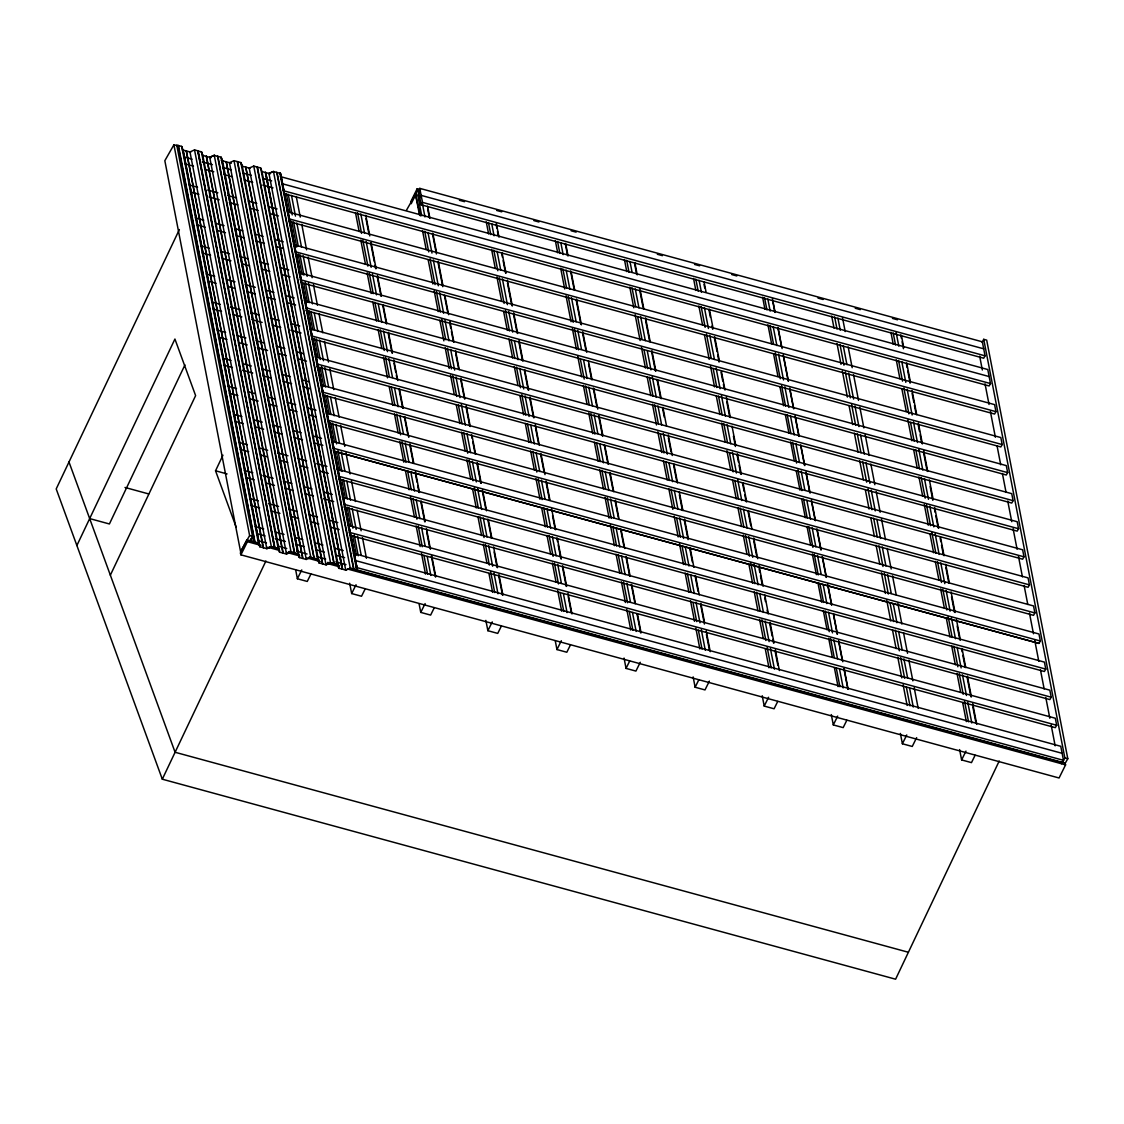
<?xml version="1.0" encoding="UTF-8"?>
<svg xmlns="http://www.w3.org/2000/svg" width="1124" height="1124" viewBox="0 0 1124 1124"><rect width="100%" height="100%" fill="white"/><g stroke="black" fill="none" stroke-linecap="round" stroke-linejoin="round"><path stroke-width="1.5" d="M177.985 145.46L181.709 146.415L183.043 150.04L259.883 546.77L263.55 547.711M274.537 547.599L197.796 150.813L194.536 149.913L189.984 151.937L266.795 548.681L271.348 546.714L278.246 548.554L279.581 552.179L282.897 553.078L206.254 156.208M294.432 553.191L291.074 552.053L286.536 554.062L283.22 553.163L206.451 156.222M217.48 156.334L214.277 155.309L209.724 157.276L286.536 554.062M237.262 161.575L314.06 558.375L310.814 557.434L306.276 559.457L229.465 162.671L234.017 160.69L240.915 162.573L242.292 166.169L319.061 562.941L326.002 564.838L330.554 562.857L333.814 563.714L337.467 564.712L338.802 568.322L342.328 569.067M254.853 542.175L253.56 541.852L176.763 145.08L178.056 145.432L254.797 542.274L258.506 543.173L259.841 546.784L183.043 150.04M276.687 172.436L273.483 171.452L268.945 173.433L345.742 570.219L350.295 568.21L353.61 569.292L276.743 172.337M294.319 552.98L217.536 156.194M306.276 559.457L302.96 558.544L226.219 161.645L302.637 558.459L299.321 557.56L297.986 553.935L221.147 157.22L217.859 156.376M342.469 569.123L345.742 570.219M179.376 229.535L56.2 488.94L162.306 779.199L895.603 979.201L999.222 760.99M76.882 545.519L174.923 339.041L195.618 395.62L110.349 575.165M184.94 364.893L109.407 523.967L89.667 518.586M236.237 527.367L215.541 470.787L222.959 455.178M162.306 779.199L265.924 560.988M417.159 188.762L410.653 201.913L411.215 203.697L417.721 190.56L417.159 188.762L420.545 189.689M258.703 543.131L246.844 539.899L240.339 553.036L240.901 554.834L1059.075 777.991L1065.58 764.854L1065.004 763.056L350.168 568.084M240.901 554.834L247.421 541.698L246.844 539.899M310.898 574.097L307.259 581.445L297.382 578.762L301.766 569.938M365.188 588.906L361.535 596.254L351.672 593.556L356.041 584.747M434.271 607.747L430.632 615.095L420.755 612.397L425.125 603.588M501.388 626.054L497.735 633.402L487.872 630.704L492.242 621.895M570.472 644.895L566.819 652.243L556.956 649.56L561.326 640.736M640.287 662.275L635.917 671.084L626.04 668.401L629.679 661.053M709.37 681.116L705.001 689.925L695.124 687.242L698.777 679.894M777.724 701.432L774.085 708.78L764.222 706.083L768.591 697.259M846.822 720.273L843.169 727.621L833.306 724.924L837.675 716.1M916.636 737.639L912.252 746.462L902.389 743.765L906.759 734.956M975.112 755.258L971.473 762.62L961.61 759.922L965.98 751.099M419.772 188.368L418.409 190.757L421.135 204.779L983.697 358.219L985.06 355.83L982.334 341.808L419.772 188.368L422.498 202.39L421.135 204.779M419.772 197.768L421.135 195.379L983.697 348.819M251.228 538.775L249.865 541.164L258.323 543.482M280.438 176.609L987.771 369.529L990.511 383.565L989.148 385.954L283.487 193.483M287.238 211.705L994.585 404.626L995.948 411.651L994.585 414.039L288.938 221.569M293.49 244.611L1000.824 437.545L1002.186 444.556L1000.824 446.945L296.877 254.937M298.942 272.668L1006.289 465.603L1007.652 472.614L1006.289 475.002L302.328 282.995M304.393 300.726L1011.74 493.661L1013.103 500.672L1011.74 503.06L306.093 310.589M309.845 328.784L1017.192 521.719L1018.555 528.73L1017.192 531.118L311.545 338.647M315.296 356.87L1022.629 549.791L1023.992 556.816L1022.629 559.204L316.982 366.733M320.733 384.956L1028.067 577.877L1029.444 584.887L1028.081 587.276L322.419 394.819M326.185 413.014L1033.532 605.934L1034.895 612.945L1033.532 615.334L329.571 423.341M331.622 441.086L1038.983 633.992L1040.332 641.031L1038.969 643.42L333.322 450.949L1038.983 643.392M337.06 469.172L1044.407 662.106L1045.77 669.117L1044.407 671.506L338.76 479.035M342.511 497.258L1049.844 690.178L1051.207 697.203L1049.858 699.592L344.197 507.121M347.962 525.315L1055.31 718.236L1056.672 725.261L1055.31 727.649L349.648 535.179M353.414 553.373L1060.761 746.294L1063.487 760.33L1062.124 762.718L349.704 568.407M173.911 144.799L164.835 160.704L240.55 551.491L249.626 535.572L173.911 144.799L176.875 145.6M406.424 210.314L415.501 194.41L419.505 215.077M419.983 191.15L417.707 195.126L421.711 215.766M250.118 540.728L252.591 536.387L249.626 535.572M982.081 342.216L983.725 339.322L986.689 340.122L1067.8 758.728L1065.327 763.07M1061.534 763.716L1064.835 757.927L983.725 339.322M178.449 145.586L255.022 542.4M263.156 547.697L186.331 150.897L263.48 547.781L266.795 548.681L271.348 546.671L194.536 149.913M279.581 552.179L202.812 155.393L201.449 151.81L198.007 151.066M217.901 156.334L294.741 553.106L297.986 553.935L221.175 157.191L222.524 160.802M237.67 161.744L314.228 558.586M322.377 563.841L245.72 166.942L322.7 563.939M257.41 167.125L260.656 167.954L261.99 171.579L338.802 568.322M265.306 172.478L342.16 569.166M276.855 172.562L280.396 173.335L280.874 174.571L357.629 571.329L280.368 173.363M314.439 558.473L317.727 559.316L319.061 562.941M257.326 167.139L253.757 166.071L249.205 168.08L326.002 564.838L330.554 562.829L253.757 166.071M277.066 172.52L353.948 569.264L357.207 570.093L357.671 571.315M274.916 547.739L198.189 150.911M209.724 157.318L214.277 155.337M268.945 173.475L273.483 171.494L350.295 568.238M333.983 563.925L257.115 167.167M459.435 200.297L464.521 201.688M496.653 210.455L501.726 211.832M533.858 220.599L538.944 221.99M571.076 230.757L576.148 232.134M657.343 254.277L662.415 255.668M694.548 264.435L699.62 265.812M731.766 274.579L736.838 275.956M818.019 298.099L823.091 299.49M855.238 308.257L860.31 309.634M892.442 318.401L897.514 319.792M422.498 202.39L985.06 355.83M182.285 149.843L190.743 152.147M202.587 155.379L211.059 157.683M221.203 160.451L231.361 163.219M241.52 165.987L249.978 168.305M261.822 171.522L270.28 173.841M183.648 156.854L192.106 159.158M202.264 161.926L212.422 164.694M222.566 167.462L231.024 169.78M242.882 173.012L251.34 175.316M263.185 178.547L271.643 180.852M281.801 183.619L989.134 376.554M185.01 163.865L193.468 166.169M205.313 169.401L213.785 171.705M223.929 174.487L232.401 176.791M244.245 180.023L252.703 182.327M262.847 185.095L273.006 187.863M283.164 190.63L990.511 383.565M189.085 184.926L197.557 187.244M207.701 190.012L217.859 192.78M228.003 195.548L236.476 197.852M248.32 201.084L256.778 203.402M268.622 206.619L277.08 208.938M190.448 191.951L198.92 194.255M209.064 197.023L219.222 199.791M229.38 202.559L237.838 204.877M249.683 208.109L258.141 210.413M269.985 213.644L278.443 215.948M288.601 218.716L995.948 411.651M195.337 217.845L203.795 220.149M215.639 223.381L224.097 225.685M235.956 228.917L242.714 230.771M254.558 234.003L263.03 236.307M274.874 239.538L283.332 241.843M196.7 224.856L205.158 227.16M217.002 230.392L225.474 232.71M237.319 235.942L244.077 237.782M255.921 241.014L264.393 243.318M276.237 246.549L283.009 248.39M294.853 251.621L1002.186 444.556M200.789 245.903L209.247 248.207M221.105 251.439L229.563 253.743M239.707 256.511L248.179 258.829M260.023 262.061L268.481 264.365M280.326 267.596L288.784 269.901M202.151 252.914L210.61 255.218M222.468 258.45L230.926 260.768M242.77 263.985L249.542 265.84M261.386 269.072L269.844 271.376M281.688 274.607L290.147 276.911M300.305 279.679L1007.652 472.614M206.24 273.961L214.712 276.265M226.556 279.497L235.014 281.801M245.173 284.569L255.317 287.337M265.475 290.118L273.933 292.423M285.777 295.654L294.235 297.958M207.603 280.972L216.075 283.276M227.919 286.508L234.691 288.362M248.221 292.043L254.993 293.898M266.838 297.129L275.296 299.434M287.14 302.665L295.598 304.969M305.756 307.737L1013.103 500.672M211.705 302.019L220.163 304.323M230.322 307.091L240.466 309.859M250.624 312.627L259.082 314.945M270.926 318.176L279.384 320.481M291.228 323.712L299.701 326.016M213.068 309.03L221.526 311.334M233.37 314.565L241.829 316.87M251.987 319.652L262.145 322.419M272.289 325.187L280.747 327.491M290.905 330.259L301.063 333.027M311.207 335.795L1018.555 528.73M217.143 330.091L225.601 332.409M237.445 335.64L245.903 337.945M256.061 340.713L264.519 343.017M276.363 346.248L284.836 348.566M296.68 351.784L303.438 353.638M218.506 337.116L226.964 339.42M238.808 342.651L247.266 344.956M257.424 347.723L267.582 350.491M277.726 353.273L286.198 355.577M298.043 358.809L306.501 361.113M316.659 363.881L1023.992 556.816M222.58 358.177L231.038 360.481M242.882 363.712L251.355 366.031M263.199 369.262L269.957 371.103M281.815 374.334L290.273 376.638M302.117 379.87L308.889 381.724M223.943 365.188L232.401 367.506M242.559 370.274L252.717 373.042M262.861 375.809L271.334 378.114M283.178 381.345L291.636 383.663M303.48 386.881L310.252 388.735M322.096 391.967L1029.444 584.887M228.032 386.234L236.504 388.539M248.348 391.77L255.106 393.625M268.65 397.32L275.422 399.161M287.266 402.392L295.724 404.696M307.569 407.928L316.027 410.232M229.394 393.245L237.867 395.564M249.711 398.795L258.169 401.099M270.013 404.331L276.785 406.171M288.629 409.403L297.087 411.707M308.931 414.939L315.703 416.793M327.548 420.025L1034.895 612.945M233.483 414.32L241.955 416.597M253.785 419.856L262.257 422.146M272.401 424.942L280.874 427.218M292.704 430.478L301.176 432.754M313.006 436.014L321.492 438.29M234.846 421.331L243.318 423.622M255.148 426.867L263.62 429.157M275.45 432.417L282.236 434.229M294.067 437.489L302.539 439.765M314.369 443.025L322.855 445.315M332.985 448.111L1040.346 641.003M238.92 442.406L247.378 444.711M259.223 447.942L267.681 450.246M277.839 453.014L287.997 455.782M298.141 458.55L306.599 460.868M316.757 463.636L326.915 466.404M240.283 449.417L248.741 451.722M260.585 454.953L267.357 456.808M279.202 460.039L287.66 462.343M299.504 465.575L307.976 467.879M319.82 471.111L328.278 473.415M338.422 476.183L1045.77 669.117M244.358 470.478L252.816 472.797M262.974 475.564L273.132 478.332M283.276 481.1L291.734 483.404M303.578 486.636L312.05 488.94M323.895 492.172L332.353 494.49M245.72 477.503L254.179 479.808M266.023 483.039L274.495 485.343M284.639 488.111L293.097 490.429M304.955 493.647L313.413 495.965M323.557 498.733L333.716 501.501M343.874 504.269L1051.207 697.203M215.541 470.787L227.062 473.935M249.809 498.536L258.267 500.854M268.425 503.622L278.583 506.39M288.728 509.158L297.2 511.462M309.044 514.694L317.502 516.998M329.346 520.229L337.804 522.548M251.172 505.561L259.644 507.865M271.488 511.097L279.946 513.401M290.09 516.169L298.562 518.473M310.407 521.705L318.865 524.023M330.709 527.254L339.167 529.559M349.325 532.326L1056.672 725.261M124.989 487.465L148.677 493.928M255.26 526.594L263.733 528.912M275.577 532.144L284.035 534.448M295.879 537.679L302.651 539.52M314.495 542.752L322.953 545.056M334.797 548.287L343.256 550.605M256.637 533.619L265.095 535.923M275.24 538.691L285.398 541.459M295.556 544.227L304.014 546.531M315.858 549.762L324.316 552.081M336.16 555.312L344.632 557.616M354.777 560.384L1062.124 753.319M1064.835 757.927L1067.8 758.728M258 540.63L266.458 542.934M278.302 546.166L286.76 548.47M296.919 551.238L307.063 554.02M317.221 556.787L325.679 559.092M335.837 561.86L345.995 564.627M356.139 567.395L1063.487 760.33M272.247 546.826L279.033 548.667M289.191 551.448L295.963 553.289M309.522 556.984L316.294 558.839M329.838 562.534L338.31 564.838M270.167 546.714L278.626 549.018M288.784 551.786L298.942 554.553M309.086 557.321L319.244 560.089M327.702 562.407L339.546 565.639M247.421 541.698L260.965 545.393M267.737 547.233L279.595 550.465M286.367 552.32L299.925 556.015M306.697 557.855L320.256 561.564M327.028 563.405L338.886 566.637M347.358 568.955L1065.58 764.854M908.389 952.267L175.091 752.265L68.986 462.006M197.782 150.939L274.593 547.557M242.25 166.197L240.887 162.601L317.685 559.345M201.407 151.838L202.784 155.421M415.444 194.157L420.418 215.892M979.678 356.21L982.348 370.007M985.031 383.79L989.036 404.485M990.37 411.384L995.386 437.236M997.058 445.863L1000.725 464.816M1002.397 473.443L1006.064 492.41M1007.736 501.023L1011.755 521.705M1013.089 528.603L1017.094 549.299M1018.428 556.183L1022.433 576.879M1024.104 585.492L1027.786 604.459M1029.458 613.086L1033.462 633.767M1034.797 640.666L1038.801 661.348M1040.473 669.974L1044.154 688.928M1045.812 697.554L1049.83 718.236M1051.165 725.135L1055.169 745.83M901.406 335.486L903.738 347.541M906.731 363.024L910.398 381.949M912.07 390.548L916.734 414.644M918.406 423.242L922.411 443.896M923.731 450.78L927.736 471.42M929.408 480.018L933.075 498.958M934.732 507.556L938.737 528.196M940.409 536.808L944.076 555.734M945.734 564.332L949.401 583.258M951.073 591.87L955.077 612.51M956.412 619.394L960.402 640.048M962.074 648.646L965.741 667.572M967.399 676.17L971.403 696.824M972.738 703.708L976.742 724.348M900.774 334.924L901.448 338.366M902.108 341.822L903.443 348.707M906.45 364.218L907.124 367.66M907.785 371.103L910.131 383.172M912.126 393.498L913.798 402.111M914.458 405.567L916.13 414.18M918.139 424.521L919.474 431.405M920.135 434.848L921.806 443.46M923.478 452.087L927.145 471.026M930.152 486.537L932.822 500.321M934.494 508.933L935.154 512.389M935.828 515.832L938.161 527.887M940.17 538.227L940.83 541.67M941.505 545.112L943.162 553.739M945.846 567.522L948.839 583.019M951.508 596.802L954.515 612.313M957.184 626.096L959.854 639.879M961.526 648.492L962.2 651.934M962.861 655.39L965.193 667.445M967.202 677.786L970.869 696.74M972.878 707.066L975.885 722.577M896.137 332.423L898.807 346.192M901.799 361.675L905.804 382.329M907.138 389.213L912.14 415.009M913.475 421.893L917.465 442.547M918.8 449.431L922.804 470.071M924.476 478.683L928.466 499.323M929.801 506.207L933.805 526.861M935.14 533.745L939.13 554.385M940.802 562.984L944.806 583.637M946.141 590.522L950.131 611.161M951.466 618.045L955.47 638.699M957.142 647.298L961.132 667.951M962.467 674.836L966.471 695.475M967.806 702.36L971.81 723.013M893.201 332.957L895.533 345.012M898.54 360.495L902.53 381.134M903.865 388.019L908.866 413.829M910.538 422.441L914.205 441.367M915.863 449.965L919.53 468.891M921.202 477.489L925.207 498.143M926.527 505.027L930.531 525.667M931.866 532.551L935.871 553.205M937.528 561.803L941.533 582.457M942.867 589.341L946.872 609.981M948.206 616.865L952.197 637.519M953.869 646.117L957.873 666.771M959.208 673.641L963.198 694.295M964.533 701.179L968.537 721.819M890.911 332.226L893.243 344.295M896.25 359.792L899.917 378.746M901.926 389.087L906.267 411.482M907.925 420.095L911.943 440.777M913.601 449.389L917.282 468.343M918.94 476.955L922.621 495.909M924.293 504.521L928.298 525.203M929.955 533.816L933.637 552.769M935.309 561.382L938.976 580.335M940.648 588.948L944.315 607.901M946.324 618.228L949.991 637.182M951.663 645.794L955.33 664.748M957.002 673.36L960.669 692.314M962.678 702.655L966.345 721.608M959.601 749.582L961.61 759.922M842.522 317.797L845.192 331.566M848.184 347.049L852.189 367.703M853.523 374.587L858.525 400.397M859.86 407.281L863.864 427.921M865.185 434.805L869.189 455.459M870.861 464.057L874.851 484.697M876.186 491.581L880.19 512.235M881.525 519.119L885.529 539.759M887.187 548.372L891.191 569.011M892.526 575.895L896.193 594.821M897.865 603.433L901.855 624.073M903.527 632.672L907.532 653.325M908.852 660.209L912.857 680.849M914.191 687.733L918.196 708.387M837.928 318.176L840.26 330.217M843.253 345.714L846.92 364.64M848.592 373.238L853.594 399.048M854.928 405.933L858.919 426.572M860.591 435.185L864.258 454.11M865.93 462.709L869.92 483.362M871.255 490.247L875.259 510.886M876.917 519.485L880.584 538.424M882.256 547.023L885.923 565.948M887.595 574.547L891.262 593.472M893.257 603.799L896.924 622.724M898.596 631.337L902.263 650.262M903.921 658.861L907.588 677.786M909.597 688.113L913.264 707.038M834.654 316.996L836.987 329.037M839.993 344.52L843.984 365.174M845.318 372.058L850.32 397.868M851.655 404.752L855.659 425.392M857.317 433.99L860.984 452.93M862.656 461.528L866.66 482.168M867.981 489.052L871.985 509.706M873.657 518.304L877.324 537.23M878.982 545.842L882.986 566.482M884.321 573.366L888.325 594.02M889.983 602.619L893.65 621.544M895.322 630.143L899.326 650.796M900.661 657.681L904.651 678.32M906.323 686.933L909.99 705.858M831.69 316.083L834.022 328.138M837.029 343.649L841.033 364.317M842.368 371.215L847.384 397.053M849.056 405.666L852.723 424.619M854.395 433.232L858.062 452.185M859.734 460.798L863.401 479.751M865.41 490.092L869.077 509.046M870.749 517.658L874.416 536.612M876.088 545.224L879.755 564.178M881.427 572.79L885.431 593.472M886.766 600.356L890.77 621.038M892.442 629.651L896.109 648.604M897.781 657.217L901.785 677.884M903.12 684.783L907.124 705.451M900.38 733.438L902.389 743.765M772.455 298.689L775.124 312.458M778.117 327.941L782.121 348.595M783.456 355.465L788.458 381.275M789.779 388.159L793.783 408.813M795.118 415.697L799.122 436.337M800.78 444.949L804.784 465.589M806.119 472.473L810.123 493.127M811.458 499.997L815.448 520.651M817.12 529.249L821.124 549.903M822.459 556.787L826.449 577.427M827.784 584.311L831.788 604.965M833.446 613.563L837.45 634.217M838.785 641.087L842.789 661.741M844.124 668.625L848.114 689.265M772.806 301.654L774.815 311.994M777.822 327.491L781.489 346.445M783.161 355.058L788.163 380.91M789.835 389.522L793.502 408.476M795.174 417.088L798.841 436.042M800.85 446.383L804.517 465.322M805.852 472.221L809.519 491.174M811.528 501.515L815.195 520.454M816.867 529.081L820.871 549.748M822.206 556.647L826.21 577.314M827.882 585.927L831.549 604.881M833.558 615.221L837.225 634.175M838.56 641.059L842.241 660.013M843.899 668.625L847.903 689.307M767.847 299.068L770.179 311.109M773.186 326.592L776.853 345.518M778.511 354.13L783.512 379.94M784.847 386.811L788.851 407.464M790.523 416.063L794.19 434.988M795.848 443.601L799.515 462.526M801.187 471.125L804.854 490.05M806.849 500.377L810.516 519.302M812.188 527.915L815.855 546.84M817.513 555.439L821.18 574.364M823.189 584.691L826.857 603.616M828.514 612.215L832.519 632.868M833.853 639.753L837.521 658.678M839.516 669.005L843.183 687.93M764.587 297.888L766.919 309.929M769.912 325.412L773.579 344.337M775.251 352.936L780.253 378.746M781.573 385.63L785.578 406.284M787.25 414.882L790.917 433.808M792.575 442.42L796.579 463.06M797.914 469.944L801.918 490.598M803.576 499.197L807.243 518.122M808.915 526.72L812.919 547.374M814.254 554.258L818.244 574.898M819.916 583.511L823.583 602.436M825.255 611.034L829.245 631.688M830.58 638.558L834.247 657.498M836.242 667.811L839.909 686.736M762.606 297.242L764.938 309.297M767.945 324.808L771.612 343.761M773.621 354.088L777.963 376.484M779.958 386.825L783.639 405.778M785.297 414.391L788.978 433.344M790.65 441.957L794.317 460.91M796.312 471.251L799.993 490.204M801.665 498.817L805.332 517.771M807.004 526.383L810.671 545.337M812.343 553.949L816.347 574.631M818.019 583.244L821.686 602.197M823.358 610.81L827.025 629.763M828.697 638.376L832.364 657.329M834.373 667.656L838.04 686.609M831.296 714.583L833.306 724.924M704.031 281.66L706.041 291.987M709.37 309.184L713.038 328.124M714.709 336.722L719.374 360.804M721.369 371.131L725.036 390.056M726.371 396.941L730.375 417.594M732.033 426.193L735.7 445.118M737.372 453.717L741.376 474.37M743.034 482.969L746.701 501.894M748.373 510.507L752.04 529.432M753.712 538.031L757.702 558.684M759.037 565.569L763.041 586.208M764.713 594.821L768.366 613.746M770.038 622.345L774.043 642.998M775.377 649.869L779.368 670.522M704.06 284.527L704.72 287.983M709.061 310.379L710.396 317.263M712.068 325.876L712.728 329.332M714.4 337.945L717.07 351.728M717.744 355.17L719.079 362.068M721.074 372.395L722.746 381.008M723.42 384.464L724.081 387.906M726.75 401.689L729.757 417.201M733.424 436.14L735.433 446.481M737.105 455.094L738.44 461.992M739.1 465.434L740.772 474.047M742.444 482.66L744.116 491.286M744.776 494.729L746.111 501.613M748.12 511.954L750.79 525.737M753.797 541.248L756.466 555.031M759.136 568.814L759.796 572.257M760.47 575.699L762.128 584.311M764.798 598.094L765.472 601.551M767.144 610.163L767.804 613.606M769.814 623.946L772.146 636.001M772.82 639.444L773.481 642.9M775.153 651.513L777.822 665.296M699.1 280.312L701.432 292.352M704.439 307.85L708.443 328.489M709.764 335.373L714.442 359.469M716.1 368.068L720.105 388.707M721.439 395.592L725.444 416.245M727.102 424.844L730.769 443.769M732.441 452.382L736.431 473.021M737.766 479.906L741.77 500.559M743.442 509.158L747.109 528.083M748.767 536.682L752.771 557.335M754.106 564.22L758.11 584.859M759.768 593.472L763.435 612.397M765.107 620.996L769.111 641.649M770.432 648.534L774.436 669.173M695.84 279.131L698.173 291.172M701.165 306.655L705.169 327.309M706.504 334.193L711.169 358.275M713.164 368.602L716.831 387.527M718.503 396.14L722.17 415.065M723.828 423.664L727.495 442.589M729.504 452.916L733.171 471.841M734.829 480.44L738.496 499.365M740.168 507.978L743.835 526.903M745.507 535.502L749.497 556.155M750.832 563.04L754.836 583.679M756.508 592.292L760.175 611.217M761.833 619.816L765.837 640.469M767.172 647.34L771.162 667.993M693.522 278.387L695.854 290.456M698.861 305.967L702.528 324.906M704.537 335.247L709.202 359.371M710.537 366.255L714.541 386.937M716.213 395.55L719.894 414.503M721.552 423.116L725.233 442.069M726.891 450.682L730.572 469.635M732.567 479.976L736.248 498.93M737.906 507.542L741.587 526.496M743.259 535.108L746.926 554.062M748.921 564.389L752.602 583.342M754.274 591.955L757.941 610.908M759.613 619.535L763.28 638.474M765.275 648.815L768.957 667.768M762.212 695.742L764.222 706.083M634.905 262.805L637.238 274.846M639.907 288.615L643.897 309.255M645.569 317.867L650.234 341.949M651.906 350.562L655.896 371.201M657.568 379.8L661.235 398.739M662.907 407.338L666.574 426.263M668.232 434.862L672.236 455.515M673.908 464.114L677.561 483.039M679.233 491.652L682.9 510.577M684.572 519.176L688.239 538.101M690.234 548.428L693.901 567.353M695.573 575.952L699.24 594.877M700.898 603.49L704.565 622.415M706.237 631.014L710.242 651.667M634.639 263.971L636.31 272.584M639.977 291.538L642.984 307.035M645.654 320.818L649.658 341.499M651.653 351.826L655.334 370.779M657.006 379.406L660.673 398.346M662.668 408.686L664.34 417.299M668.344 437.981L671.014 451.764M673.683 465.547L676.69 481.044M679.36 494.827L682.366 510.338M684.375 520.679L688.043 539.632M689.714 548.245L692.384 562.028M695.053 575.811L698.06 591.322M700.73 605.105L704.397 624.045M706.406 634.386L709.399 649.897M629.96 261.456L631.969 271.783M635.299 288.98L638.966 307.92M640.638 316.518L645.302 340.6M647.298 350.927L650.965 369.852M652.299 376.737L656.304 397.39M657.962 405.989L661.629 424.914M663.301 433.513L667.305 454.166M668.963 462.765L672.63 481.69M674.302 490.303L677.969 509.228M679.641 517.827L683.631 538.48M685.303 547.079L688.97 566.004M690.628 574.617L694.295 593.542M695.967 602.141L699.971 622.794M701.306 629.665L705.296 650.318M626.7 260.276L629.033 272.317M632.025 287.8L635.692 306.726M637.701 317.052L642.029 339.42M644.024 349.747L647.691 368.672M649.363 377.271L653.03 396.21M654.702 404.809L658.369 423.734M660.364 434.061L664.031 452.986M665.703 461.585L669.37 480.51M671.028 489.123L674.695 508.048M676.704 518.361L680.371 537.3M682.029 545.899L685.696 564.824M687.368 573.423L691.035 592.348M693.03 602.675L696.697 621.6M698.369 630.213L702.036 649.138M624.438 259.546L626.771 271.615M629.777 287.112L633.781 307.793M635.116 314.678L640.118 340.53M641.453 347.414L645.457 368.096M647.129 376.709L650.796 395.662M652.468 404.275L656.472 424.942M657.807 431.841L661.811 452.508M663.483 461.135L667.15 480.074M668.822 488.701L672.826 509.369M674.161 516.267L678.165 536.935M679.5 543.833L683.518 564.501M685.176 573.114L688.857 592.067M690.515 600.68L694.534 621.361M695.868 628.246L699.873 648.927M693.129 676.901L695.124 687.242M565.751 243.95L568.084 255.991M571.09 271.474L574.757 290.399M576.429 298.998L581.417 324.808M582.752 331.692L586.756 352.346M588.428 360.944L592.095 379.87M593.753 388.483L597.757 409.122M599.092 416.006L602.759 434.932M604.754 445.259L608.421 464.184M610.093 472.783L613.76 491.708M615.418 500.321L619.085 519.246M621.094 529.573L624.761 548.498M626.419 557.097L630.086 576.022M631.758 584.62L635.425 603.56M637.42 613.873L641.087 632.798M565.217 243.402L567.55 255.457M570.556 270.968L574.223 289.922M576.233 300.248L580.897 324.372M582.906 334.713L585.913 350.224M588.583 364.007L591.589 379.505M593.247 388.117L596.928 407.071M598.6 415.683L602.605 436.365M604.262 444.978L607.943 463.931M609.615 472.544L612.945 489.769M615.278 501.838L618.284 517.335M620.954 531.118L623.961 546.629M625.97 556.97L629.637 575.924M631.309 584.536L634.976 603.49M636.985 613.816L640.652 632.77M560.82 242.601L563.152 254.642M566.159 270.125L569.826 289.051M571.484 297.663L576.148 321.745M577.82 330.344L581.487 349.283M583.482 359.596L587.149 378.521M588.821 387.134L592.489 406.059M594.16 414.658L597.827 433.583M599.823 443.91L603.49 462.835M605.162 471.448L608.829 490.373M610.487 498.972L614.154 517.897M616.163 528.224L619.83 547.149M621.488 555.748L625.155 574.673M626.827 583.286L630.494 602.211M632.489 612.538L636.156 631.463M557.546 241.421L559.893 253.462M562.885 268.945L566.552 287.87M568.224 296.469L573.226 322.279M574.547 329.163L578.551 349.817M580.223 358.416L584.213 379.069M585.548 385.954L589.215 404.879M590.887 413.477L594.891 434.131M596.549 442.73L600.216 461.655M601.888 470.253L605.555 489.179M607.227 497.792L611.217 518.431M612.889 527.044L616.556 545.969M618.214 554.568L621.881 573.493M623.553 582.091L627.557 602.745M629.215 611.344L632.882 630.269M555.34 240.705L557.687 252.774M560.693 268.271L564.698 288.952M566.032 295.837L571.034 321.689M572.369 328.573L576.373 349.255M577.708 356.139L581.712 376.821M583.384 385.434L587.051 404.387M588.723 413L592.727 433.667M594.399 442.28L598.066 461.233M599.738 469.846L603.405 488.799M605.077 497.412L609.082 518.094M610.416 524.978L614.421 545.66M616.092 554.273L619.76 573.226M621.432 581.839L625.436 602.52M626.771 609.405L630.775 630.086M624.045 658.06L626.04 668.401M496.33 223.381L499 237.15M502.007 252.633L505.997 273.272M507.331 280.157L512.333 305.967M513.668 312.851L517.672 333.505M519.007 340.375L522.997 361.029M524.669 369.627L528.673 390.281M530.008 397.165L533.998 417.805M535.333 424.689L539.337 445.343M541.009 453.941L545 474.595M546.334 481.479L550.001 500.405M551.673 509.003L555.678 529.657M557.335 538.256L561.34 558.895M562.674 565.779L566.665 586.433M567.999 593.317L572.004 613.957M496.134 224.561L496.794 228.003M497.468 231.446L498.129 234.888M501.81 253.841L502.47 257.284M503.145 260.74L505.477 272.795M507.472 283.136L511.813 305.531M513.485 314.144L517.152 333.097M518.824 341.71L522.491 360.663M524.501 371.004L528.168 389.958M529.84 398.57L533.507 417.524M535.516 427.851L538.522 443.362M540.518 453.703L544.199 472.656M545.857 481.269L549.538 500.222M552.544 515.719L555.214 529.502M556.872 538.129L557.546 541.571M558.207 545.014L560.876 558.797M562.548 567.409L566.229 586.363M568.224 596.703L571.231 612.215M491.736 223.76L494.068 235.801M497.075 251.284L500.742 270.21M502.4 278.808L507.402 304.618M508.736 311.503L512.741 332.156M514.399 340.755L518.066 359.68M519.738 368.293L523.742 388.932M525.063 395.817L529.067 416.47M530.739 425.069L534.406 443.994M536.064 452.593L539.731 471.518M541.403 480.131L545.07 499.056M547.065 509.383L550.732 528.308M552.404 536.907L556.071 555.832M557.743 564.445L561.41 583.37M563.405 593.683L567.072 612.608M488.462 222.566L490.795 234.621M493.801 250.104L497.806 270.743M499.126 277.628L504.128 303.438M505.463 310.322L509.467 330.976M511.139 339.574L514.806 358.5M516.464 367.098L520.468 387.752M521.803 394.636L525.793 415.276M527.465 423.888L531.132 442.814M532.804 451.412L536.794 472.066M538.129 478.95L542.133 499.59M543.805 508.188L547.472 527.128M549.13 535.726L553.134 556.366M554.469 563.25L558.473 583.904M560.131 592.503L563.798 611.428M486.256 221.864L488.603 233.918M491.595 249.43L495.277 268.383M496.934 276.996L501.613 301.12M503.622 311.46L507.289 330.4M508.961 339.026L512.628 357.966M514.3 366.593L517.967 385.532M519.976 395.873L523.644 414.826M525.315 423.439L528.982 442.392M530.654 451.005L534.322 469.958M535.993 478.571L539.998 499.253M541.67 507.865L545.337 526.819M547.009 535.431L550.676 554.385M552.348 562.998L556.015 581.951M557.687 590.564L561.691 611.245M555.284 640.933L556.956 649.56M427.584 206.254L429.916 218.295M432.923 233.792L436.59 252.717M438.248 261.316L442.912 285.412M444.921 295.724L448.588 314.65M449.923 321.534L453.913 342.188M455.585 350.786L459.252 369.712M460.924 378.324L464.914 398.964M466.249 405.848L470.253 426.502M471.911 435.1L475.578 454.026M477.25 462.624L481.255 483.278M482.589 490.162L486.58 510.802M488.252 519.414L491.919 538.34M493.591 546.938L497.581 567.592M498.916 574.476L502.92 595.116M427.71 209.162L429.382 217.775M432.389 233.272L436.393 253.954M438.051 262.566L442.73 286.69M444.401 295.303L447.731 312.528M450.078 324.597L450.738 328.039M451.412 331.482L453.408 341.822M455.754 353.877L458.747 369.389M460.756 379.729L464.423 398.683M466.095 407.295L469.762 426.249M471.434 434.862L472.108 438.304M472.768 441.746L475.101 453.815M477.11 464.142L480.777 483.095M482.786 493.436L485.793 508.947M487.788 519.274L491.469 538.227M494.138 552.01L497.131 567.522M498.803 576.134L502.484 595.088M422.315 203.191L424.984 216.96M427.977 232.443L431.981 253.083M433.316 259.967L438.318 285.777M439.653 292.662L443.643 313.315M444.978 320.2L448.982 340.839M450.654 349.438L454.644 370.091M455.979 376.976L459.983 397.615M461.318 404.499L465.322 425.153M466.98 433.752L470.647 452.677M472.319 461.29L476.323 481.929M477.644 488.814L481.648 509.467M483.32 518.066L486.987 536.991M488.645 545.59L492.649 566.243M493.984 573.128L497.988 593.767M424.717 231.263L428.708 251.902M430.042 258.787L435.044 284.597M436.379 291.481L440.383 312.121M441.718 319.005L445.708 339.659M447.38 348.257L451.384 368.911M452.719 375.795L456.709 396.435M458.381 405.047L462.048 423.973M463.72 432.571L467.71 453.225M469.045 460.095L473.049 480.749M474.384 487.633L478.374 508.273M480.046 516.885L484.051 537.525M485.385 544.409L489.376 565.063M490.71 571.947L494.715 592.587M422.512 230.589L426.179 249.542M428.188 259.869L432.866 283.993M434.201 290.891L438.205 311.559M439.863 320.171L443.882 340.853M445.216 347.738L449.221 368.419M450.555 375.304L454.222 394.257M456.232 404.598L459.899 423.551M461.571 432.164L465.238 451.117M466.91 459.73L470.577 478.683M472.586 489.024L476.253 507.978M477.925 516.59L481.592 535.544M483.264 544.157L486.931 563.11M488.94 573.437L492.607 592.39M485.863 620.378L487.872 630.704M365.764 215.274L369.768 235.942M371.103 242.826L376.104 268.65M377.439 275.535L381.443 296.188M383.101 304.801L386.782 323.74M388.44 332.339L392.445 353.006M393.779 359.891L397.784 380.544M399.456 389.157L403.123 408.096M404.781 416.695L408.785 437.362M410.119 444.247L413.787 463.186M415.459 471.785L419.463 492.452M421.135 501.051L425.125 521.719M426.46 528.603L430.464 549.257M431.799 556.141L435.803 576.809M365.988 218.716L368.658 232.485M370.667 242.812L374.334 261.752M374.994 265.194L375.669 268.636M377.341 277.249L381.008 296.188M382.666 304.787L386.347 323.726M388.342 334.053L392.009 352.992M394.004 363.319L395.676 371.932M396.351 375.374L397.011 378.816M399.02 389.143L402.687 408.082M404.345 416.695L408.012 435.634M409.684 444.233L413.351 463.172M415.36 473.499L417.018 482.112M417.692 485.554L419.027 492.438M421.022 502.765L424.689 521.705M426.698 532.031L429.691 547.529M431.363 556.141L435.367 576.795M360.832 213.939L364.499 232.865M366.171 241.477L371.173 267.301M372.508 274.186L376.512 294.839M378.17 303.452L381.837 322.391M383.509 331.004L387.513 351.657M388.848 358.542L392.515 377.481M394.51 387.808L398.191 406.748M399.849 415.36L403.516 434.286M405.188 442.898L408.855 461.838M410.864 472.164L414.531 491.104M416.189 499.716L419.856 518.642M421.528 527.254L425.195 546.194M427.204 556.521L430.871 575.46M357.558 212.745L361.563 233.399M362.897 240.297L367.899 266.121M369.234 273.006L373.238 293.659M374.896 302.272L378.577 321.211M380.235 329.81L384.239 350.477M385.574 357.362L389.241 376.287M391.25 386.628L394.917 405.553M396.575 414.166L400.58 434.833M401.914 441.718L405.919 462.371M407.591 470.984L411.258 489.909M412.929 498.522L416.92 519.176M418.254 526.074L422.259 546.728M423.931 555.34L427.598 574.266M355.465 212.577L359.132 231.516M360.79 240.129L365.469 264.224M367.127 272.837L371.131 293.49M372.803 302.103L376.47 321.043M378.142 329.641L381.809 348.58M383.481 357.193L387.471 377.847M389.143 386.459L392.81 405.399M394.482 413.997L398.149 432.937M399.821 441.549L403.825 462.203M405.483 470.816L409.15 489.755M410.485 496.639L414.489 517.293M416.161 525.906L420.165 546.559M421.5 553.444L425.504 574.111M419.083 603.799L420.755 612.397M296.244 196.433L300.248 217.087M301.766 224.322L306.585 249.795M308.102 257.031L312.107 277.684M313.427 284.569L317.432 305.236M318.921 313.498L322.771 332.774M324.443 341.387L328.447 362.04M329.782 368.925L333.772 389.592M335.261 397.854L339.111 417.13M340.6 425.392L344.787 446.397M345.939 452.944L350.126 473.949M351.461 480.833L355.451 501.487M357.123 510.099L361.127 530.753M362.462 537.637L366.466 558.305M291.495 195.421L295.486 216.089M296.82 222.974L301.499 247.069M303.157 255.682L307.161 276.335M308.496 283.22L312.5 303.887M314.172 312.486L317.839 331.425M319.511 340.038L323.501 360.692M324.836 367.576L328.517 386.516M330.512 396.842L334.179 415.782M335.851 424.394L339.518 443.334M341.19 451.932L344.857 470.872M346.852 481.198L350.519 500.138M352.191 508.751L356.196 529.404M357.53 536.288L361.197 555.228M288.222 194.241L292.226 214.895M293.561 221.779L298.225 245.889M299.897 254.502L303.901 275.155M305.236 282.04L309.226 302.693M310.898 311.306L314.565 330.245M316.237 338.858L320.242 359.511M321.576 366.396L325.581 387.049M327.239 395.662L330.906 414.601M332.578 423.214L336.582 443.868M337.917 450.752L341.921 471.406M343.579 480.018L347.26 498.958M348.918 507.57L352.922 528.224M354.257 535.108L358.261 555.762M286.367 193.735L290.034 212.675M291.706 221.287L296.708 247.111M298.043 253.996L302.047 274.649M303.719 283.262L307.386 302.201M309.058 310.8L312.725 329.739M314.383 338.352L318.05 357.277M320.059 367.618L323.726 386.558M325.398 395.156L329.065 414.096M330.737 422.708L334.404 441.634M336.399 451.974L340.066 470.914M341.738 479.512L345.405 498.452M347.077 507.064L350.744 525.99M352.739 536.331L356.406 555.256M280.396 173.335L357.629 571.329M279.904 173.208L356.687 569.994M349.662 583.23L351.672 593.556M260.656 167.954L337.425 564.74M257.396 167.069L334.221 563.855M234.017 160.69L310.814 557.476M222.552 160.774L299.321 557.56M295.724 570.149L297.382 578.762M214.277 155.309L291.074 552.095M201.449 151.81L278.218 548.582M181.709 146.415L258.478 543.201M265.7 172.464L342.497 569.292L265.657 172.379"/></g></svg>
